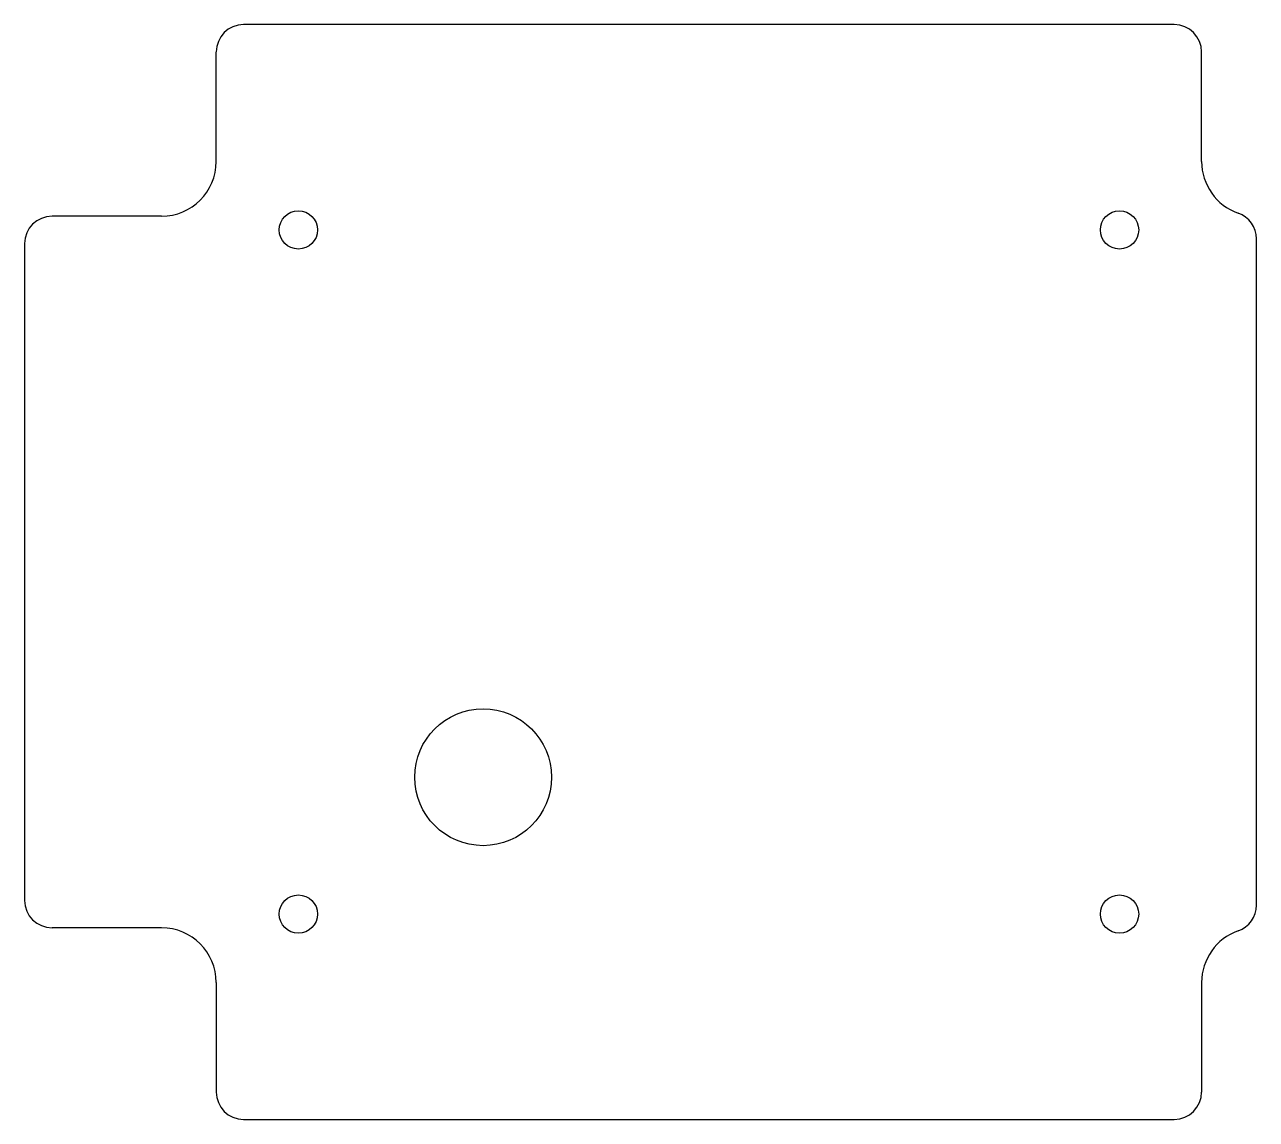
# Model space of a CAD drawing. Header units: inches. Extents: x 0 to 4.5, y 0 to 4.
import ezdxf

# ---------------------------------------------------------------- set-up
doc = ezdxf.new("R2010")
doc.units = ezdxf.units.IN
doc.header["$MEASUREMENT"] = 0
doc.layers.get('0').update_dxf_attribs({"lineweight": 25, "true_color": 0xffffff})

msp = doc.modelspace()

# ---------------------------------------------------------------- linework, layer by layer
for p, q in [((4.2, 4), (0.8, 4)), ((0.7, 3.5), (0.7, 3.9)), ((4.3, 3.5), (4.3, 3.9)), ((0.5, 3.3), (0.1, 3.3)), ((0, 3.2), (0, 0.8)), ((4.5, 0.7828), (4.5, 3.2172)), ((0.5, 0.7), (0.1, 0.7)), ((0.7, 0.5), (0.7, 0.1)), ((4.3, 0.5), (4.3, 0.1)), ((4.3, 0.5), (4.3, 0.1)), ((0.8, 0), (4.2, 0))]:
    msp.add_line(p, q)
for centre, radius in [((1, 3.25), 0.07), ((4, 3.25), 0.07), ((1.675, 1.25), 0.25), ((1, 0.75), 0.07), ((4, 0.75), 0.07)]:
    msp.add_circle(centre, radius)
for centre, radius, start, end in [((0.8, 3.9), 0.1, 90, 180), ((4.2, 3.9), 0.1, 0, 90), ((0.5, 3.5), 0.2, 270, 0), ((4.5, 3.5), 0.2, 180, 250.5288), ((0.1, 3.2), 0.1, 90, 180), ((4.4, 3.2172), 0.1, 0, 70.5288), ((0.1, 0.8), 0.1, 180, 270), ((4.4, 0.7828), 0.1, 289.4712, 0), ((0.5, 0.5), 0.2, 0, 90), ((4.5, 0.5), 0.2, 109.4712, 180), ((0.8, 0.1), 0.1, 180, 270), ((4.2, 0.1), 0.1, 270, 0)]:
    msp.add_arc(centre, radius, start, end)

doc.saveas('drawing.dxf')
